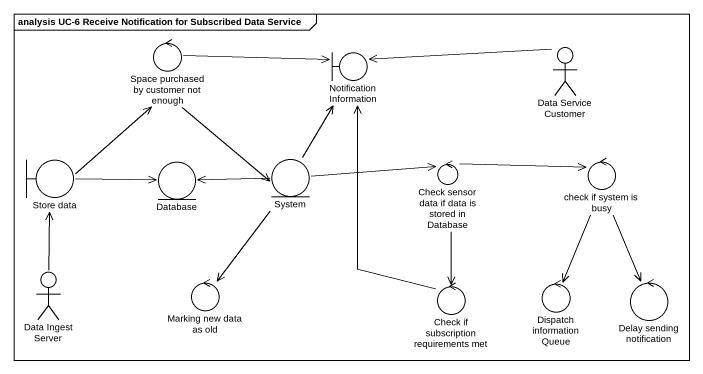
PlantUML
@startuml
mainframe analysis UC-6 Receive Notification for Subscribed Data Service
control "Space purchased by customer not enough" as Space_purchased_by_customer
boundary "Notification Information" as Notification_Information
actor "Data Service Customer" as Data_Service_Customer
boundary "Store data" as Store_data
entity "Database" as Database_
entity System
control "Check sensor data if data is stored in Database" as Check_sensor_data_if_data
control "check if system is busy" as check_if_system_is_busy
actor "Data Ingest Server" as Data_Ingest_Server
control "Marking new data as old" as Marking_new_data_as_old
control "Check if subscription requirements met" as Check_if_subscription
control "Dispatch information Queue" as Dispatch_information_Queue
control "Delay sending notification" as Delay_sending_notification
Space_purchased_by_customer -right-> Notification_Information
Space_purchased_by_customer --> System
Data_Service_Customer -left-> Notification_Information
Store_data -up-> Space_purchased_by_customer
Store_data -right-> Database_
System -up-> Notification_Information
System -left-> Database_
System -right-> Check_sensor_data_if_data
System --> Marking_new_data_as_old
Check_sensor_data_if_data -right-> check_if_system_is_busy
Check_sensor_data_if_data --> Check_if_subscription
check_if_system_is_busy --> Dispatch_information_Queue
check_if_system_is_busy --> Delay_sending_notification
Data_Ingest_Server -up-> Store_data
Check_if_subscription -up-> Notification_Information
@enduml
